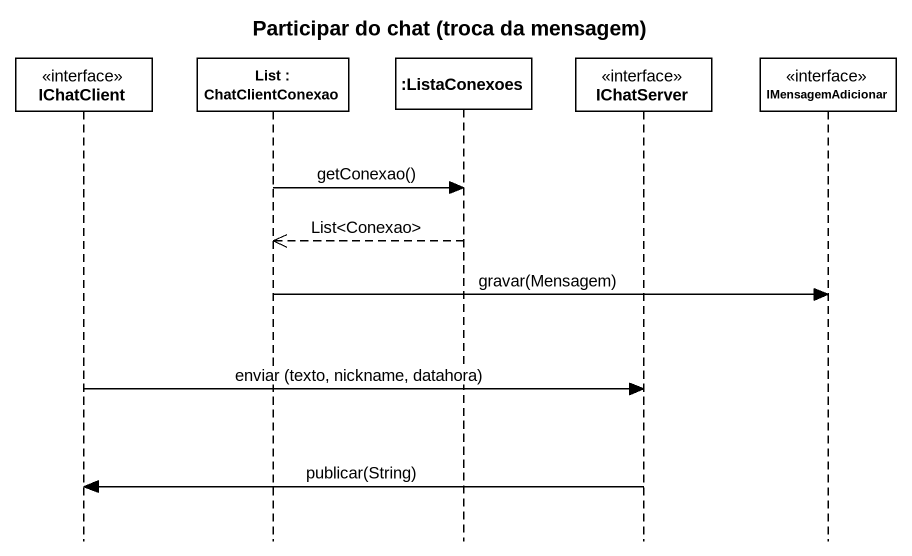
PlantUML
@startuml
title Participar do chat (troca da mensagem)
hide footbox
participant IChatClient <<interface>>
participant "List : ChatClientConexao" as List
participant ":ListaConexoes" as ListaConexoes
participant IChatServer <<interface>>
participant IMensagemAdicionar <<interface>>

List -> ListaConexoes : getConexao()
ListaConexoes -->> List : List<Conexao>
List -> IMensagemAdicionar : gravar(Mensagem)
IChatClient -> IChatServer : enviar (texto, nickname, datahora)
IChatServer -> IChatClient : publicar(String)
@enduml
